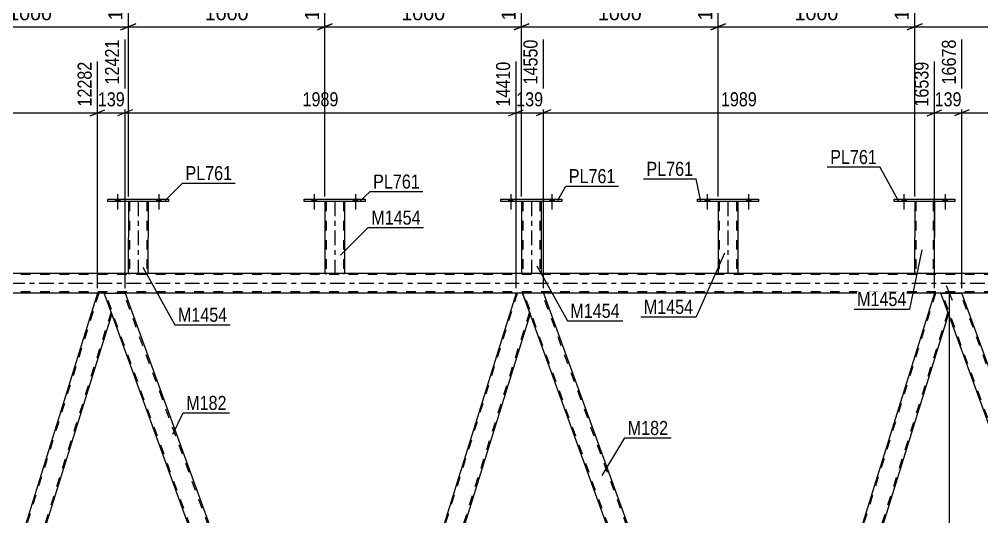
# Model space of a CAD drawing. Header units: millimetres. Extents: x 0 to 3371, y 0 to 1899.
# Drawn here: x 515.7 to 711.5, y 364.6 to 465.8 of the extents above; entities that cross this region are included whole.
import ezdxf

# ---------------------------------------------------------------- set-up
doc = ezdxf.new("R2010")
doc.units = ezdxf.units.MM
doc.linetypes.add('DXK_LINE_DOT2', pattern=[3.9198, 1.9599, -1.9599])
doc.linetypes.add('DXK_LINE_DOT3', pattern=[5.9187, 2.979, -0.9799, 0.9799, -0.9799])
doc.styles.add('Arial', font='ARIAL.TTF', dxfattribs={"height": 0.2})
doc.styles.add('Arial Narrow', font='ARIALN.TTF', dxfattribs={"height": 0.2})

# ---------------------------------------------------------------- blocks, each defined once
blk = doc.blocks.new('Part-203723786-2914 - 2801')
at = {"color": 2, "linetype": 'Continuous'}
for p, q in [((573.7, 428.72), (573.7, 429.2)), ((573.7, 429.2), (586.1, 429.19)), ((586.1, 429.19), (586.1, 428.71)), ((586.1, 428.71), (573.7, 428.72))]:
    blk.add_line(p, q, dxfattribs=at)
blk = doc.blocks.new('Part-203723786-3220 - 2801')
at = {"color": 2, "linetype": 'Continuous'}
for p, q in [((537.9, 428.72), (537.89, 414.08)), ((541.9, 428.72), (541.89, 414.08)), ((537.93, 414.08), (537.89, 414.08)), ((538.03, 414.08), (537.93, 414.08)), ((538.19, 414.08), (538.03, 414.08)), ((541.6, 414.08), (538.19, 414.08)), ((541.75, 414.08), (541.6, 414.08)), ((541.86, 414.08), (541.75, 414.08)), ((541.89, 414.08), (541.86, 414.08))]:
    blk.add_line(p, q, dxfattribs=at)
at = {"color": 7, "linetype": 'DXK_LINE_DOT2'}
for p, q in [((537.9, 428.72), (537.9, 428.72)), ((537.9, 428.72), (537.9, 428.72)), ((537.9, 428.72), (537.9, 428.72)), ((537.94, 428.72), (537.9, 428.72)), ((537.9, 428.72), (537.94, 428.72)), ((538.04, 428.72), (537.94, 428.72)), ((537.94, 428.72), (538.04, 428.72)), ((538.2, 428.72), (538.04, 428.72)), ((538.04, 428.72), (538.2, 428.72)), ((538.14, 428.72), (538.13, 414.08)), ((538.14, 428.72), (538.14, 428.72)), ((538.16, 428.72), (538.14, 428.72)), ((538.14, 428.72), (538.16, 428.72)), ((538.21, 428.72), (538.16, 428.72)), ((538.16, 428.72), (538.21, 428.72)), ((541.6, 428.72), (538.2, 428.72)), ((541.6, 428.72), (538.2, 428.72)), ((541.51, 428.72), (538.21, 428.72)), ((538.21, 428.72), (538.29, 428.72)), ((541.59, 428.72), (538.29, 428.72)), ((541.59, 428.72), (541.51, 428.72)), ((541.64, 428.72), (541.59, 428.72)), ((541.59, 428.72), (541.64, 428.72)), ((541.6, 428.72), (541.76, 428.72)), ((541.76, 428.72), (541.6, 428.72)), ((541.66, 428.72), (541.64, 428.72)), ((541.64, 428.72), (541.66, 428.72)), ((541.66, 428.72), (541.65, 414.08)), ((541.66, 428.72), (541.66, 428.72)), ((541.76, 428.72), (541.86, 428.72)), ((541.86, 428.72), (541.76, 428.72)), ((541.86, 428.72), (541.9, 428.72)), ((541.9, 428.72), (541.86, 428.72)), ((541.9, 428.72), (541.9, 428.72)), ((541.9, 428.72), (541.9, 428.72)), ((541.9, 428.72), (541.9, 428.72)), ((537.89, 414.08), (537.93, 414.08)), ((537.93, 414.08), (538.03, 414.08)), ((538.03, 414.08), (538.19, 414.08)), ((538.13, 414.08), (538.15, 414.08)), ((538.13, 414.08), (538.15, 414.08)), ((541.51, 414.08), (538.15, 414.08)), ((538.15, 414.08), (538.19, 414.08)), ((541.6, 414.08), (538.19, 414.08)), ((538.19, 414.08), (538.2, 414.08)), ((538.2, 414.08), (538.28, 414.08)), ((541.58, 414.08), (538.28, 414.08)), ((541.58, 414.08), (541.51, 414.08)), ((541.64, 414.08), (541.58, 414.08)), ((541.58, 414.08), (541.64, 414.08)), ((541.6, 414.08), (541.75, 414.08)), ((541.65, 414.08), (541.64, 414.08)), ((541.64, 414.08), (541.65, 414.08)), ((541.75, 414.08), (541.86, 414.08)), ((541.86, 414.08), (541.89, 414.08))]:
    blk.add_line(p, q, dxfattribs=at)
at = {"color": 7, "linetype": 'DXK_LINE_DOT3'}
blk.add_line((539.9, 428.72), (539.89, 414.08), dxfattribs=at)
blk = doc.blocks.new('Part-203723786-2825 - 2801')
at = {"color": 2, "linetype": 'Continuous'}
for p, q in [((703.23, 410.08), (707.49, 410.08)), ((751.61, 288.86), (707.49, 410.08)), ((747.35, 288.86), (704.78, 405.83))]:
    blk.add_line(p, q, dxfattribs=at)
at = {"color": 7, "linetype": 'DXK_LINE_DOT2'}
for p, q in [((704.78, 405.83), (703.23, 410.08)), ((747.61, 288.86), (703.49, 410.08)), ((751.35, 288.86), (707.23, 410.08)), ((751.61, 288.86), (747.35, 288.86))]:
    blk.add_line(p, q, dxfattribs=at)
blk = doc.blocks.new('Bolt-203723786-3300 - 2801')
at = {"linetype": 'Continuous'}
for points in [[(655.26, 428.72), (656.14, 428.72), (656.14, 429.2), (655.26, 429.2)], [(663.66, 428.71), (664.54, 428.71), (664.54, 429.19), (663.66, 429.19)]]:
    blk.add_hatch(color=1, dxfattribs=at).paths.add_polyline_path(points)
at = {"color": 1, "linetype": 'Continuous'}
for p, q in [((655.26, 429.2), (655.26, 428.72)), ((655.7, 430.2), (655.7, 427.08)), ((656.14, 429.2), (656.14, 428.72)), ((663.66, 429.19), (663.66, 428.71)), ((664.1, 430.19), (664.1, 427.07)), ((664.54, 429.19), (664.54, 428.71))]:
    blk.add_line(p, q, dxfattribs=at)
blk = doc.blocks.new('Part-203723786-2909 - 2801')
at = {"color": 2, "linetype": 'Continuous'}
for p, q in [((577.9, 428.72), (577.89, 414.08)), ((581.9, 428.72), (581.89, 414.08)), ((577.93, 414.08), (577.89, 414.08)), ((578.03, 414.08), (577.93, 414.08)), ((578.19, 414.08), (578.03, 414.08)), ((581.6, 414.08), (578.19, 414.08)), ((581.75, 414.08), (581.6, 414.08)), ((581.86, 414.08), (581.75, 414.08)), ((581.89, 414.08), (581.86, 414.08))]:
    blk.add_line(p, q, dxfattribs=at)
at = {"color": 7, "linetype": 'DXK_LINE_DOT2'}
for p, q in [((577.9, 428.72), (577.9, 428.72)), ((577.9, 428.72), (577.9, 428.72)), ((577.9, 428.72), (577.9, 428.72)), ((577.94, 428.72), (577.9, 428.72)), ((577.9, 428.72), (577.94, 428.72)), ((578.04, 428.72), (577.94, 428.72)), ((577.94, 428.72), (578.04, 428.72)), ((578.2, 428.72), (578.04, 428.72)), ((578.04, 428.72), (578.2, 428.72)), ((578.14, 428.72), (578.13, 414.08)), ((578.14, 428.72), (578.14, 428.72)), ((578.16, 428.72), (578.14, 428.72)), ((578.14, 428.72), (578.16, 428.72)), ((578.21, 428.72), (578.16, 428.72)), ((578.16, 428.72), (578.21, 428.72)), ((581.6, 428.72), (578.2, 428.72)), ((581.6, 428.72), (578.2, 428.72)), ((581.51, 428.72), (578.21, 428.72)), ((578.21, 428.72), (578.29, 428.72)), ((581.59, 428.72), (578.29, 428.72)), ((581.59, 428.72), (581.51, 428.72)), ((581.64, 428.72), (581.59, 428.72)), ((581.59, 428.72), (581.64, 428.72)), ((581.6, 428.72), (581.76, 428.72)), ((581.76, 428.72), (581.6, 428.72)), ((581.66, 428.72), (581.64, 428.72)), ((581.64, 428.72), (581.66, 428.72)), ((581.66, 428.72), (581.65, 414.08)), ((581.66, 428.72), (581.66, 428.72)), ((581.76, 428.72), (581.86, 428.72)), ((581.86, 428.72), (581.76, 428.72)), ((581.86, 428.72), (581.9, 428.72)), ((581.9, 428.72), (581.86, 428.72)), ((581.9, 428.72), (581.9, 428.72)), ((581.9, 428.72), (581.9, 428.72)), ((581.9, 428.72), (581.9, 428.72)), ((577.89, 414.08), (577.93, 414.08)), ((577.93, 414.08), (578.03, 414.08)), ((578.03, 414.08), (578.19, 414.08)), ((578.13, 414.08), (578.15, 414.08)), ((578.13, 414.08), (578.15, 414.08)), ((581.51, 414.08), (578.15, 414.08)), ((578.15, 414.08), (578.19, 414.08)), ((581.6, 414.08), (578.19, 414.08)), ((578.19, 414.08), (578.2, 414.08)), ((578.2, 414.08), (578.28, 414.08)), ((581.58, 414.08), (578.28, 414.08)), ((581.58, 414.08), (581.51, 414.08)), ((581.64, 414.08), (581.58, 414.08)), ((581.58, 414.08), (581.64, 414.08)), ((581.6, 414.08), (581.75, 414.08)), ((581.65, 414.08), (581.64, 414.08)), ((581.64, 414.08), (581.65, 414.08)), ((581.75, 414.08), (581.86, 414.08)), ((581.86, 414.08), (581.89, 414.08))]:
    blk.add_line(p, q, dxfattribs=at)
at = {"color": 7, "linetype": 'DXK_LINE_DOT3'}
blk.add_line((579.9, 428.72), (579.89, 414.08), dxfattribs=at)
blk = doc.blocks.new('Part-203723786-2845 - 2801')
at = {"color": 7, "linetype": 'DXK_LINE_DOT2'}
for p, q in [((531.89, 410.08), (495.08, 291.96)), ((534.37, 406.2), (497.8, 288.86)), ((495.36, 293.68), (494.94, 292.33)), ((496.2, 288.86), (494.94, 292.33)), ((499.55, 293.68), (498.05, 288.86)), ((498.05, 288.86), (496.2, 288.86))]:
    blk.add_line(p, q, dxfattribs=at)
at = {"color": 2, "linetype": 'Continuous'}
for p, q in [((531.64, 410.08), (495.36, 293.68)), ((532.96, 410.08), (531.64, 410.08)), ((534.51, 405.83), (532.96, 410.08)), ((534.51, 405.83), (499.55, 293.68))]:
    blk.add_line(p, q, dxfattribs=at)
blk = doc.blocks.new('Bolt-203723786-2915 - 2801')
at = {"linetype": 'Continuous'}
for points in [[(575.26, 428.72), (576.14, 428.72), (576.14, 429.2), (575.26, 429.2)], [(583.66, 428.71), (584.54, 428.71), (584.54, 429.19), (583.66, 429.19)]]:
    blk.add_hatch(color=1, dxfattribs=at).paths.add_polyline_path(points)
at = {"color": 1, "linetype": 'Continuous'}
for p, q in [((575.26, 429.2), (575.26, 428.72)), ((575.7, 430.2), (575.7, 427.08)), ((576.14, 429.2), (576.14, 428.72)), ((583.66, 429.19), (583.66, 428.71)), ((584.1, 430.19), (584.1, 427.07)), ((584.54, 429.19), (584.54, 428.71))]:
    blk.add_line(p, q, dxfattribs=at)
blk = doc.blocks.new('Bolt-203723786-2916 - 2801')
at = {"linetype": 'Continuous'}
for points in [[(575.26, 428.72), (576.14, 428.72), (576.14, 429.2), (575.26, 429.2)], [(583.66, 428.71), (584.54, 428.71), (584.54, 429.19), (583.66, 429.19)]]:
    blk.add_hatch(color=1, dxfattribs=at).paths.add_polyline_path(points)
at = {"color": 1, "linetype": 'Continuous'}
for p, q in [((575.26, 429.2), (575.26, 428.72)), ((575.7, 430.2), (575.7, 427.08)), ((576.14, 429.2), (576.14, 428.72)), ((583.66, 429.19), (583.66, 428.71)), ((584.1, 430.19), (584.1, 427.07)), ((584.54, 429.19), (584.54, 428.71))]:
    blk.add_line(p, q, dxfattribs=at)
blk = doc.blocks.new('Part-203723786-2887 - 2801')
at = {"color": 2, "linetype": 'Continuous'}
for p, q in [((616.78, 410.08), (580.08, 292.33)), ((618.1, 410.08), (616.78, 410.08)), ((619.64, 405.83), (618.1, 410.08)), ((619.64, 405.83), (583.18, 288.86)), ((581.34, 288.86), (580.08, 292.33))]:
    blk.add_line(p, q, dxfattribs=at)
at = {"color": 7, "linetype": 'DXK_LINE_DOT2'}
for p, q in [((617.03, 410.08), (580.21, 291.96)), ((619.51, 406.2), (582.93, 288.86)), ((583.18, 288.86), (581.34, 288.86))]:
    blk.add_line(p, q, dxfattribs=at)
blk = doc.blocks.new('Part-203723786-2902 - 2801')
at = {"color": 2, "linetype": 'Continuous'}
for p, q in [((617.9, 428.72), (617.9, 414.08)), ((621.9, 428.72), (621.9, 414.08)), ((617.93, 414.08), (617.9, 414.08)), ((618.04, 414.08), (617.93, 414.08)), ((618.19, 414.08), (618.04, 414.08)), ((621.6, 414.08), (618.19, 414.08)), ((621.75, 414.08), (621.6, 414.08)), ((621.86, 414.08), (621.75, 414.08)), ((621.9, 414.08), (621.86, 414.08))]:
    blk.add_line(p, q, dxfattribs=at)
at = {"color": 7, "linetype": 'DXK_LINE_DOT2'}
for p, q in [((617.9, 428.72), (617.9, 428.72)), ((617.9, 428.72), (617.9, 428.72)), ((617.9, 428.72), (617.9, 428.72)), ((617.94, 428.72), (617.9, 428.72)), ((617.9, 428.72), (617.94, 428.72)), ((618.04, 428.72), (617.94, 428.72)), ((617.94, 428.72), (618.04, 428.72)), ((618.2, 428.72), (618.04, 428.72)), ((618.04, 428.72), (618.2, 428.72)), ((618.14, 428.72), (618.14, 428.72)), ((618.14, 428.72), (618.14, 414.08)), ((618.16, 428.72), (618.14, 428.72)), ((618.14, 428.72), (618.16, 428.72)), ((618.21, 428.72), (618.16, 428.72)), ((618.16, 428.72), (618.21, 428.72)), ((621.6, 428.72), (618.2, 428.72)), ((621.6, 428.72), (618.2, 428.72)), ((621.51, 428.72), (618.21, 428.72)), ((618.21, 428.72), (618.29, 428.72)), ((621.59, 428.72), (618.29, 428.72)), ((621.59, 428.72), (621.51, 428.72)), ((621.64, 428.72), (621.59, 428.72)), ((621.59, 428.72), (621.64, 428.72)), ((621.6, 428.72), (621.76, 428.72)), ((621.76, 428.72), (621.6, 428.72)), ((621.66, 428.72), (621.64, 428.72)), ((621.64, 428.72), (621.66, 428.72)), ((621.66, 428.72), (621.66, 428.72)), ((621.66, 428.72), (621.66, 414.08)), ((621.76, 428.72), (621.86, 428.72)), ((621.86, 428.72), (621.76, 428.72)), ((621.86, 428.72), (621.9, 428.72)), ((621.9, 428.72), (621.86, 428.72)), ((621.9, 428.72), (621.9, 428.72)), ((621.9, 428.72), (621.9, 428.72)), ((621.9, 428.72), (621.9, 428.72)), ((617.9, 414.08), (617.93, 414.08)), ((617.93, 414.08), (618.04, 414.08)), ((618.04, 414.08), (618.19, 414.08)), ((618.14, 414.08), (618.15, 414.08)), ((618.14, 414.08), (618.15, 414.08)), ((621.51, 414.08), (618.15, 414.08)), ((618.15, 414.08), (618.19, 414.08)), ((621.6, 414.08), (618.19, 414.08)), ((618.19, 414.08), (618.21, 414.08)), ((618.21, 414.08), (618.28, 414.08)), ((621.58, 414.08), (618.28, 414.08)), ((621.58, 414.08), (621.51, 414.08)), ((621.64, 414.08), (621.58, 414.08)), ((621.58, 414.08), (621.64, 414.08)), ((621.6, 414.08), (621.75, 414.08)), ((621.66, 414.08), (621.64, 414.08)), ((621.64, 414.08), (621.66, 414.08)), ((621.75, 414.08), (621.86, 414.08)), ((621.86, 414.08), (621.9, 414.08))]:
    blk.add_line(p, q, dxfattribs=at)
at = {"color": 7, "linetype": 'DXK_LINE_DOT3'}
blk.add_line((619.9, 428.72), (619.9, 414.08), dxfattribs=at)
blk = doc.blocks.new('Part-203723786-2927 - 2801')
at = {"color": 2, "linetype": 'Continuous'}
for p, q in [((532.96, 410.08), (537.22, 410.08)), ((537.22, 410.08), (580.08, 292.33)), ((577.08, 288.86), (534.51, 405.83))]:
    blk.add_line(p, q, dxfattribs=at)
at = {"color": 7, "linetype": 'DXK_LINE_DOT2'}
for p, q in [((534.51, 405.83), (532.96, 410.08)), ((577.34, 288.86), (533.22, 410.08)), ((581.08, 288.86), (536.96, 410.08)), ((581.34, 288.86), (580.08, 292.33)), ((581.34, 288.86), (577.08, 288.86))]:
    blk.add_line(p, q, dxfattribs=at)
blk = doc.blocks.new('Part-203723786-3306 - 2801')
at = {"color": 2, "linetype": 'Continuous'}
for p, q in [((657.9, 428.72), (657.9, 414.08)), ((661.9, 428.72), (661.9, 414.08)), ((657.93, 414.08), (657.9, 414.08)), ((658.04, 414.08), (657.93, 414.08)), ((658.19, 414.08), (658.04, 414.08)), ((661.6, 414.08), (658.19, 414.08)), ((661.75, 414.08), (661.6, 414.08)), ((661.86, 414.08), (661.75, 414.08)), ((661.9, 414.08), (661.86, 414.08))]:
    blk.add_line(p, q, dxfattribs=at)
at = {"color": 7, "linetype": 'DXK_LINE_DOT2'}
for p, q in [((657.9, 428.72), (657.9, 428.72)), ((657.9, 428.72), (657.9, 428.72)), ((657.9, 428.72), (657.9, 428.72)), ((657.94, 428.72), (657.9, 428.72)), ((657.9, 428.72), (657.94, 428.72)), ((658.04, 428.72), (657.94, 428.72)), ((657.94, 428.72), (658.04, 428.72)), ((658.2, 428.72), (658.04, 428.72)), ((658.04, 428.72), (658.2, 428.72)), ((658.14, 428.72), (658.14, 428.72)), ((658.14, 428.72), (658.14, 414.08)), ((658.16, 428.72), (658.14, 428.72)), ((658.14, 428.72), (658.16, 428.72)), ((658.21, 428.72), (658.16, 428.72)), ((658.16, 428.72), (658.21, 428.72)), ((661.6, 428.72), (658.2, 428.72)), ((661.6, 428.72), (658.2, 428.72)), ((661.51, 428.72), (658.21, 428.72)), ((658.21, 428.72), (658.29, 428.72)), ((661.59, 428.72), (658.29, 428.72)), ((661.59, 428.72), (661.51, 428.72)), ((661.64, 428.72), (661.59, 428.72)), ((661.59, 428.72), (661.64, 428.72)), ((661.6, 428.72), (661.76, 428.72)), ((661.76, 428.72), (661.6, 428.72)), ((661.66, 428.72), (661.64, 428.72)), ((661.64, 428.72), (661.66, 428.72)), ((661.66, 428.72), (661.66, 428.72)), ((661.66, 428.72), (661.66, 414.08)), ((661.76, 428.72), (661.86, 428.72)), ((661.86, 428.72), (661.76, 428.72)), ((661.86, 428.72), (661.9, 428.72)), ((661.9, 428.72), (661.86, 428.72)), ((661.9, 428.72), (661.9, 428.72)), ((661.9, 428.72), (661.9, 428.72)), ((661.9, 428.72), (661.9, 428.72)), ((657.9, 414.08), (657.93, 414.08)), ((657.93, 414.08), (658.04, 414.08)), ((658.04, 414.08), (658.19, 414.08)), ((658.14, 414.08), (658.15, 414.08)), ((658.14, 414.08), (658.15, 414.08)), ((661.51, 414.08), (658.15, 414.08)), ((658.15, 414.08), (658.19, 414.08)), ((661.6, 414.08), (658.19, 414.08)), ((658.19, 414.08), (658.21, 414.08)), ((658.21, 414.08), (658.28, 414.08)), ((661.58, 414.08), (658.28, 414.08)), ((661.58, 414.08), (661.51, 414.08)), ((661.64, 414.08), (661.58, 414.08)), ((661.58, 414.08), (661.64, 414.08)), ((661.6, 414.08), (661.75, 414.08)), ((661.66, 414.08), (661.64, 414.08)), ((661.64, 414.08), (661.66, 414.08)), ((661.75, 414.08), (661.86, 414.08)), ((661.86, 414.08), (661.9, 414.08))]:
    blk.add_line(p, q, dxfattribs=at)
at = {"color": 7, "linetype": 'DXK_LINE_DOT3'}
blk.add_line((659.9, 428.72), (659.9, 414.08), dxfattribs=at)
blk = doc.blocks.new('Part-203723786-3079 - 2801')
at = {"color": 7, "linetype": 'DXK_LINE_DOT2'}
for p, q in [((702.16, 410.08), (665.34, 291.96)), ((704.64, 406.2), (668.07, 288.86)), ((665.63, 293.68), (665.21, 292.33)), ((666.47, 288.86), (665.21, 292.33)), ((669.82, 293.68), (668.32, 288.86)), ((668.32, 288.86), (666.47, 288.86))]:
    blk.add_line(p, q, dxfattribs=at)
at = {"color": 2, "linetype": 'Continuous'}
for p, q in [((701.91, 410.08), (665.63, 293.68)), ((703.23, 410.08), (701.91, 410.08)), ((704.78, 405.83), (703.23, 410.08)), ((704.78, 405.83), (669.82, 293.68))]:
    blk.add_line(p, q, dxfattribs=at)
blk = doc.blocks.new('Bolt-203723786-3191 - 2801')
at = {"linetype": 'Continuous'}
for points in [[(535.26, 428.72), (536.14, 428.72), (536.14, 429.2), (535.26, 429.2)], [(543.66, 428.71), (544.54, 428.71), (544.54, 429.19), (543.66, 429.19)]]:
    blk.add_hatch(color=1, dxfattribs=at).paths.add_polyline_path(points)
at = {"color": 1, "linetype": 'Continuous'}
for p, q in [((535.26, 429.2), (535.26, 428.72)), ((535.7, 430.2), (535.7, 427.08)), ((536.14, 429.2), (536.14, 428.72)), ((543.66, 429.19), (543.66, 428.71)), ((544.1, 430.19), (544.1, 427.07)), ((544.54, 429.19), (544.54, 428.71))]:
    blk.add_line(p, q, dxfattribs=at)
blk = doc.blocks.new('Bolt-203723786-3235 - 2801')
at = {"linetype": 'Continuous'}
for points in [[(655.26, 428.72), (656.14, 428.72), (656.14, 429.2), (655.26, 429.2)], [(663.66, 428.71), (664.54, 428.71), (664.54, 429.19), (663.66, 429.19)]]:
    blk.add_hatch(color=1, dxfattribs=at).paths.add_polyline_path(points)
at = {"color": 1, "linetype": 'Continuous'}
for p, q in [((655.26, 429.2), (655.26, 428.72)), ((655.7, 430.2), (655.7, 427.08)), ((656.14, 429.2), (656.14, 428.72)), ((663.66, 429.19), (663.66, 428.71)), ((664.1, 430.19), (664.1, 427.07)), ((664.54, 429.19), (664.54, 428.71))]:
    blk.add_line(p, q, dxfattribs=at)
blk = doc.blocks.new('Bolt-203723786-3043 - 2801')
at = {"linetype": 'Continuous'}
for points in [[(615.26, 428.72), (616.14, 428.72), (616.14, 429.2), (615.26, 429.2)], [(623.66, 428.71), (624.54, 428.71), (624.54, 429.19), (623.66, 429.19)]]:
    blk.add_hatch(color=1, dxfattribs=at).paths.add_polyline_path(points)
at = {"color": 1, "linetype": 'Continuous'}
for p, q in [((615.26, 429.2), (615.26, 428.72)), ((615.7, 430.2), (615.7, 427.08)), ((616.14, 429.2), (616.14, 428.72)), ((623.66, 429.19), (623.66, 428.71)), ((624.1, 430.19), (624.1, 427.07)), ((624.54, 429.19), (624.54, 428.71))]:
    blk.add_line(p, q, dxfattribs=at)
blk = doc.blocks.new('Part-203723786-3074 - 2801')
at = {"color": 2, "linetype": 'Continuous'}
for p, q in [((622.35, 410.08), (618.1, 410.08)), ((622.35, 410.08), (664.72, 293.68)), ((660.46, 293.68), (619.64, 405.83))]:
    blk.add_line(p, q, dxfattribs=at)
at = {"color": 7, "linetype": 'DXK_LINE_DOT2'}
for p, q in [((618.1, 410.08), (619.64, 405.83)), ((662.47, 288.86), (618.35, 410.08)), ((666.22, 288.86), (622.1, 410.08)), ((662.22, 288.86), (660.46, 293.68)), ((666.47, 288.86), (664.72, 293.68)), ((666.47, 288.86), (662.22, 288.86))]:
    blk.add_line(p, q, dxfattribs=at)
blk = doc.blocks.new('Bolt-203723786-3128 - 2801')
at = {"linetype": 'Continuous'}
for points in [[(615.26, 428.72), (616.14, 428.72), (616.14, 429.2), (615.26, 429.2)], [(623.66, 428.71), (624.54, 428.71), (624.54, 429.19), (623.66, 429.19)]]:
    blk.add_hatch(color=1, dxfattribs=at).paths.add_polyline_path(points)
at = {"color": 1, "linetype": 'Continuous'}
for p, q in [((615.26, 429.2), (615.26, 428.72)), ((615.7, 430.2), (615.7, 427.08)), ((616.14, 429.2), (616.14, 428.72)), ((623.66, 429.19), (623.66, 428.71)), ((624.1, 430.19), (624.1, 427.07)), ((624.54, 429.19), (624.54, 428.71))]:
    blk.add_line(p, q, dxfattribs=at)
blk = doc.blocks.new('Part-203723786-3174 - 2801')
at = {"color": 2, "linetype": 'Continuous'}
for p, q in [((533.7, 428.72), (533.7, 429.2)), ((533.7, 429.2), (546.1, 429.19)), ((546.1, 429.19), (546.1, 428.71)), ((546.1, 428.71), (533.7, 428.72))]:
    blk.add_line(p, q, dxfattribs=at)
blk = doc.blocks.new('Bolt-203723786-3185 - 2801')
at = {"linetype": 'Continuous'}
for points in [[(695.26, 428.72), (696.14, 428.72), (696.14, 429.2), (695.26, 429.2)], [(703.66, 428.71), (704.54, 428.71), (704.54, 429.19), (703.66, 429.19)]]:
    blk.add_hatch(color=1, dxfattribs=at).paths.add_polyline_path(points)
at = {"color": 1, "linetype": 'Continuous'}
for p, q in [((695.26, 429.2), (695.26, 428.72)), ((695.7, 430.2), (695.7, 427.08)), ((696.14, 429.2), (696.14, 428.72)), ((703.66, 429.19), (703.66, 428.71)), ((704.1, 430.19), (704.1, 427.07)), ((704.54, 429.19), (704.54, 428.71))]:
    blk.add_line(p, q, dxfattribs=at)
blk = doc.blocks.new('Bolt-203723786-3186 - 2801')
at = {"linetype": 'Continuous'}
for points in [[(695.26, 428.72), (696.14, 428.72), (696.14, 429.2), (695.26, 429.2)], [(703.66, 428.71), (704.54, 428.71), (704.54, 429.19), (703.66, 429.19)]]:
    blk.add_hatch(color=1, dxfattribs=at).paths.add_polyline_path(points)
at = {"color": 1, "linetype": 'Continuous'}
for p, q in [((695.26, 429.2), (695.26, 428.72)), ((695.7, 430.2), (695.7, 427.08)), ((696.14, 429.2), (696.14, 428.72)), ((703.66, 429.19), (703.66, 428.71)), ((704.1, 430.19), (704.1, 427.07)), ((704.54, 429.19), (704.54, 428.71))]:
    blk.add_line(p, q, dxfattribs=at)
blk = doc.blocks.new('Part-203723786-3204 - 2801')
at = {"color": 2, "linetype": 'Continuous'}
for p, q in [((693.7, 428.72), (693.7, 429.2)), ((693.7, 429.2), (706.1, 429.19)), ((706.1, 429.19), (706.1, 428.71)), ((706.1, 428.71), (693.7, 428.72))]:
    blk.add_line(p, q, dxfattribs=at)
blk = doc.blocks.new('Bolt-203723786-3210 - 2801')
at = {"linetype": 'Continuous'}
for points in [[(535.26, 428.72), (536.14, 428.72), (536.14, 429.2), (535.26, 429.2)], [(543.66, 428.71), (544.54, 428.71), (544.54, 429.19), (543.66, 429.19)]]:
    blk.add_hatch(color=1, dxfattribs=at).paths.add_polyline_path(points)
at = {"color": 1, "linetype": 'Continuous'}
for p, q in [((535.26, 429.2), (535.26, 428.72)), ((535.7, 430.2), (535.7, 427.08)), ((536.14, 429.2), (536.14, 428.72)), ((543.66, 429.19), (543.66, 428.71)), ((544.1, 430.19), (544.1, 427.07)), ((544.54, 429.19), (544.54, 428.71))]:
    blk.add_line(p, q, dxfattribs=at)
blk = doc.blocks.new('Part-203723786-3215 - 2801')
at = {"color": 2, "linetype": 'Continuous'}
for p, q in [((697.9, 428.72), (697.89, 414.08)), ((701.9, 428.72), (701.89, 414.08)), ((697.93, 414.08), (697.89, 414.08)), ((698.03, 414.08), (697.93, 414.08)), ((698.19, 414.08), (698.03, 414.08)), ((701.6, 414.08), (698.19, 414.08)), ((701.75, 414.08), (701.6, 414.08)), ((701.86, 414.08), (701.75, 414.08)), ((701.89, 414.08), (701.86, 414.08))]:
    blk.add_line(p, q, dxfattribs=at)
at = {"color": 7, "linetype": 'DXK_LINE_DOT2'}
for p, q in [((697.9, 428.72), (697.9, 428.72)), ((697.9, 428.72), (697.9, 428.72)), ((697.9, 428.72), (697.9, 428.72)), ((697.94, 428.72), (697.9, 428.72)), ((697.9, 428.72), (697.94, 428.72)), ((698.04, 428.72), (697.94, 428.72)), ((697.94, 428.72), (698.04, 428.72)), ((698.19, 428.72), (698.04, 428.72)), ((698.04, 428.72), (698.19, 428.72)), ((698.14, 428.72), (698.13, 414.08)), ((698.14, 428.72), (698.14, 428.72)), ((698.16, 428.72), (698.14, 428.72)), ((698.14, 428.72), (698.16, 428.72)), ((698.21, 428.72), (698.16, 428.72)), ((698.16, 428.72), (698.21, 428.72)), ((701.6, 428.72), (698.19, 428.72)), ((701.6, 428.72), (698.19, 428.72)), ((701.51, 428.72), (698.21, 428.72)), ((698.21, 428.72), (698.29, 428.72)), ((701.59, 428.72), (698.29, 428.72)), ((701.59, 428.72), (701.51, 428.72)), ((701.64, 428.72), (701.59, 428.72)), ((701.59, 428.72), (701.64, 428.72)), ((701.6, 428.72), (701.76, 428.72)), ((701.76, 428.72), (701.6, 428.72)), ((701.66, 428.72), (701.64, 428.72)), ((701.64, 428.72), (701.66, 428.72)), ((701.66, 428.72), (701.65, 414.08)), ((701.66, 428.72), (701.66, 428.72)), ((701.76, 428.72), (701.86, 428.72)), ((701.86, 428.72), (701.76, 428.72)), ((701.86, 428.72), (701.9, 428.72)), ((701.9, 428.72), (701.86, 428.72)), ((701.9, 428.72), (701.9, 428.72)), ((701.9, 428.72), (701.9, 428.72)), ((701.9, 428.72), (701.9, 428.72)), ((697.89, 414.08), (697.93, 414.08)), ((697.93, 414.08), (698.03, 414.08)), ((698.03, 414.08), (698.19, 414.08)), ((698.13, 414.08), (698.15, 414.08)), ((698.13, 414.08), (698.15, 414.08)), ((701.51, 414.08), (698.15, 414.08)), ((698.15, 414.08), (698.19, 414.08)), ((701.6, 414.08), (698.19, 414.08)), ((698.19, 414.08), (698.2, 414.08)), ((698.2, 414.08), (698.28, 414.08)), ((701.58, 414.08), (698.28, 414.08)), ((701.58, 414.08), (701.51, 414.08)), ((701.64, 414.08), (701.58, 414.08)), ((701.58, 414.08), (701.64, 414.08)), ((701.6, 414.08), (701.75, 414.08)), ((701.65, 414.08), (701.64, 414.08)), ((701.64, 414.08), (701.65, 414.08)), ((701.75, 414.08), (701.86, 414.08)), ((701.86, 414.08), (701.89, 414.08))]:
    blk.add_line(p, q, dxfattribs=at)
blk = doc.blocks.new('Part-203723786-3246 - 2801')
at = {"color": 7, "linetype": 'DXK_LINE_DOT2'}
for p, q in [((761.03, 413.84), (40.36, 413.84)), ((541.89, 414.08), (541.41, 414.08)), ((581.89, 414.08), (581.41, 414.08)), ((621.9, 414.08), (621.42, 414.08)), ((661.9, 414.08), (661.42, 414.08)), ((701.89, 414.08), (701.41, 414.08)), ((761.03, 410.32), (40.36, 410.32)), ((537.22, 410.08), (531.64, 410.08)), ((622.35, 410.08), (616.78, 410.08)), ((707.49, 410.08), (701.91, 410.08))]:
    blk.add_line(p, q, dxfattribs=at)
at = {"color": 2, "linetype": 'Continuous'}
for p, q in [((541.41, 414.08), (501.89, 414.08)), ((581.41, 414.08), (541.89, 414.08)), ((621.42, 414.08), (581.89, 414.08)), ((661.42, 414.08), (621.9, 414.08)), ((701.41, 414.08), (661.9, 414.08)), ((741.41, 414.08), (701.89, 414.08)), ((531.64, 410.08), (452.08, 410.08)), ((616.78, 410.08), (537.22, 410.08)), ((701.91, 410.08), (622.35, 410.08)), ((761.03, 410.08), (707.49, 410.08))]:
    blk.add_line(p, q, dxfattribs=at)
at = {"color": 7, "linetype": 'DXK_LINE_DOT3'}
blk.add_line((40.36, 412.08), (761.03, 412.08), dxfattribs=at)
blk = doc.blocks.new('Part-203723786-3295 - 2801')
at = {"color": 2, "linetype": 'Continuous'}
for p, q in [((613.7, 428.72), (613.7, 429.2)), ((613.7, 429.2), (626.1, 429.19)), ((626.1, 429.19), (626.1, 428.71)), ((626.1, 428.71), (613.7, 428.72))]:
    blk.add_line(p, q, dxfattribs=at)
blk = doc.blocks.new('Part-203723786-3311 - 2801')
at = {"color": 2, "linetype": 'Continuous'}
for p, q in [((653.7, 428.72), (653.7, 429.2)), ((653.7, 429.2), (666.1, 429.19)), ((666.1, 429.19), (666.1, 428.71)), ((666.1, 428.71), (653.7, 428.72))]:
    blk.add_line(p, q, dxfattribs=at)
blk = doc.blocks.new('StraightDimension-203723786-4413 - 2801')
at = {"color": 7, "linetype": 'Continuous'}
for p, q in [((657.9, 429.72), (657.9, 476.69)), ((697.9, 429.72), (697.9, 476.69)), ((659.4, 464.87), (656.4, 463.67)), ((657.9, 464.27), (697.9, 464.27)), ((696.4, 463.67), (699.4, 464.87))]:
    blk.add_line(p, q, dxfattribs=at)
at = {"color": 0, "linetype": 'Continuous'}
blk.add_wipeout([(697.3, 477.29), (693.1, 477.29), (693.1, 464.97), (697.3, 464.97)], dxfattribs=at)
at = {"color": 0}
blk.add_wipeout([(682.95, 465.02), (682.95, 469.22), (672.85, 469.22), (672.85, 465.02)], dxfattribs=at)
at = {"color": 3, "linetype": 'Continuous', "style": 'Arial'}
blk.add_text('16438', height=2.865, rotation=90.0002, dxfattribs=at).set_placement((696.7, 465.57))
at = {"color": 3, "style": 'Arial'}
blk.add_text('1000', height=2.865, dxfattribs=at).set_placement((673.45, 465.62))
blk = doc.blocks.new('StraightDimension-203723786-4443 - 2801')
at = {"color": 7, "linetype": 'Continuous'}
for p, q in [((537.9, 429.72), (537.9, 476.69)), ((577.9, 429.72), (577.9, 476.69)), ((539.4, 464.87), (536.4, 463.67)), ((537.9, 464.27), (577.9, 464.27)), ((576.4, 463.67), (579.4, 464.87))]:
    blk.add_line(p, q, dxfattribs=at)
at = {"color": 0, "linetype": 'Continuous'}
blk.add_wipeout([(577.3, 477.29), (573.1, 477.29), (573.1, 464.97), (577.3, 464.97)], dxfattribs=at)
at = {"color": 0}
blk.add_wipeout([(562.95, 465.02), (562.95, 469.22), (552.85, 469.22), (552.85, 465.02)], dxfattribs=at)
at = {"color": 3, "linetype": 'Continuous', "style": 'Arial'}
blk.add_text('13438', height=2.865, rotation=90.0002, dxfattribs=at).set_placement((576.7, 465.57))
at = {"color": 3, "style": 'Arial'}
blk.add_text('1000', height=2.865, dxfattribs=at).set_placement((553.45, 465.62))
blk = doc.blocks.new('StraightDimension-203723786-3550 - 2801')
at = {"color": 7, "linetype": 'Continuous'}
for p, q in [((705.57, 408.58), (704.37, 411.58)), ((710.28, 410.08), (702.12, 410.08)), ((704.97, 288.86), (704.97, 410.08)), ((704.37, 290.36), (705.57, 287.36)), ((704.55, 288.86), (707.37, 288.86))]:
    blk.add_line(p, q, dxfattribs=at)
at = {"color": 0}
blk.add_wipeout([(704.22, 354.51), (700.02, 354.51), (700.02, 344.42), (704.22, 344.42)], dxfattribs=at)
at = {"color": 3, "style": 'Arial'}
blk.add_text('3030', height=2.865, rotation=90.0002, dxfattribs=at).set_placement((703.62, 345.02))
blk = doc.blocks.new('StraightDimension-203723786-3651 - 2801')
at = {"color": 7, "linetype": 'Continuous'}
for p, q in [((707.49, 411.08), (707.49, 461.69)), ((761.03, 415.08), (761.03, 457.19)), ((708.99, 447.35), (705.99, 446.15)), ((707.49, 446.75), (761.03, 446.75)), ((759.53, 446.15), (762.53, 447.35))]:
    blk.add_line(p, q, dxfattribs=at)
at = {"color": 0, "linetype": 'Continuous'}
blk.add_wipeout([(760.43, 457.79), (756.23, 457.79), (756.23, 447.45), (760.43, 447.45)], dxfattribs=at)
at = {"color": 0}
blk.add_wipeout([(738.52, 447.5), (738.52, 451.7), (730, 451.7), (730, 447.5)], dxfattribs=at)
at = {"color": 3, "linetype": 'Continuous', "style": 'Arial Narrow'}
blk.add_text('18017', height=2.863, rotation=90.0002, dxfattribs=at).set_placement((759.83, 448.05))
at = {"color": 3, "style": 'Arial Narrow'}
blk.add_text('1339', height=2.863, dxfattribs=at).set_placement((730.6, 448.1))
blk = doc.blocks.new('StraightDimension-203723786-3670 - 2801')
at = {"color": 7, "linetype": 'Continuous'}
for p, q in [((707.49, 411.08), (707.49, 461.69)), ((701.91, 411.08), (701.91, 457.19)), ((700.41, 446.15), (703.41, 447.35)), ((701.91, 446.75), (707.49, 446.75)), ((708.99, 447.35), (705.99, 446.15))]:
    blk.add_line(p, q, dxfattribs=at)
at = {"color": 0}
blk.add_wipeout([(708.04, 447.5), (708.04, 451.7), (701.36, 451.7), (701.36, 447.5)], dxfattribs=at)
at = {"color": 0, "linetype": 'Continuous'}
blk.add_wipeout([(706.89, 462.29), (702.69, 462.29), (702.69, 451.95), (706.89, 451.95)], dxfattribs=at)
at = {"color": 3, "linetype": 'Continuous', "style": 'Arial Narrow'}
blk.add_text('16678', height=2.863, rotation=90.0002, dxfattribs=at).set_placement((706.29, 452.55))
at = {"color": 3, "style": 'Arial Narrow'}
blk.add_text('139', height=2.863, dxfattribs=at).set_placement((701.96, 448.1))
blk = doc.blocks.new('StraightDimension-203723786-3695 - 2801')
at = {"color": 7, "linetype": 'Continuous'}
for p, q in [((622.35, 411.08), (622.35, 461.69)), ((701.91, 411.08), (701.91, 457.19)), ((623.85, 447.35), (620.85, 446.15)), ((622.35, 446.75), (701.91, 446.75)), ((700.41, 446.15), (703.41, 447.35))]:
    blk.add_line(p, q, dxfattribs=at)
at = {"color": 0, "linetype": 'Continuous'}
blk.add_wipeout([(701.31, 457.79), (697.11, 457.79), (697.11, 447.45), (701.31, 447.45)], dxfattribs=at)
at = {"color": 0}
blk.add_wipeout([(666.39, 447.5), (666.39, 451.7), (657.88, 451.7), (657.88, 447.5)], dxfattribs=at)
at = {"color": 3, "linetype": 'Continuous', "style": 'Arial Narrow'}
blk.add_text('16539', height=2.863, rotation=90.0002, dxfattribs=at).set_placement((700.71, 448.05))
at = {"color": 3, "style": 'Arial Narrow'}
blk.add_text('1989', height=2.863, dxfattribs=at).set_placement((658.48, 448.1))
blk = doc.blocks.new('StraightDimension-203723786-3719 - 2801')
at = {"color": 7, "linetype": 'Continuous'}
for p, q in [((622.35, 411.08), (622.35, 461.69)), ((616.78, 411.08), (616.78, 457.19)), ((615.28, 446.15), (618.28, 447.35)), ((616.78, 446.75), (622.35, 446.75)), ((623.85, 447.35), (620.85, 446.15))]:
    blk.add_line(p, q, dxfattribs=at)
at = {"color": 0}
blk.add_wipeout([(622.91, 447.5), (622.91, 451.7), (616.22, 451.7), (616.22, 447.5)], dxfattribs=at)
at = {"color": 0, "linetype": 'Continuous'}
blk.add_wipeout([(621.75, 462.29), (617.55, 462.29), (617.55, 451.95), (621.75, 451.95)], dxfattribs=at)
at = {"color": 3, "linetype": 'Continuous', "style": 'Arial Narrow'}
blk.add_text('14550', height=2.863, rotation=90.0002, dxfattribs=at).set_placement((621.15, 452.55))
at = {"color": 3, "style": 'Arial Narrow'}
blk.add_text('139', height=2.863, dxfattribs=at).set_placement((616.82, 448.1))
blk = doc.blocks.new('StraightDimension-203723786-3743 - 2801')
at = {"color": 7, "linetype": 'Continuous'}
for p, q in [((537.22, 411.08), (537.22, 461.69)), ((616.78, 411.08), (616.78, 457.19)), ((538.72, 447.35), (535.72, 446.15)), ((537.22, 446.75), (616.78, 446.75)), ((615.28, 446.15), (618.28, 447.35))]:
    blk.add_line(p, q, dxfattribs=at)
at = {"color": 0, "linetype": 'Continuous'}
blk.add_wipeout([(616.18, 457.79), (611.98, 457.79), (611.98, 447.45), (616.18, 447.45)], dxfattribs=at)
at = {"color": 0}
blk.add_wipeout([(581.25, 447.5), (581.25, 451.7), (572.74, 451.7), (572.74, 447.5)], dxfattribs=at)
at = {"color": 3, "linetype": 'Continuous', "style": 'Arial Narrow'}
blk.add_text('14410', height=2.863, rotation=90.0002, dxfattribs=at).set_placement((615.58, 448.05))
at = {"color": 3, "style": 'Arial Narrow'}
blk.add_text('1989', height=2.863, dxfattribs=at).set_placement((573.34, 448.1))
blk = doc.blocks.new('StraightDimension-203723786-3767 - 2801')
at = {"color": 7, "linetype": 'Continuous'}
for p, q in [((537.22, 411.08), (537.22, 461.69)), ((531.64, 411.08), (531.64, 457.19)), ((530.14, 446.15), (533.14, 447.35)), ((531.64, 446.75), (537.22, 446.75)), ((538.72, 447.35), (535.72, 446.15))]:
    blk.add_line(p, q, dxfattribs=at)
at = {"color": 0}
blk.add_wipeout([(537.77, 447.5), (537.77, 451.7), (531.09, 451.7), (531.09, 447.5)], dxfattribs=at)
at = {"color": 0, "linetype": 'Continuous'}
blk.add_wipeout([(536.62, 462.29), (532.42, 462.29), (532.42, 451.95), (536.62, 451.95)], dxfattribs=at)
at = {"color": 3, "linetype": 'Continuous', "style": 'Arial Narrow'}
blk.add_text('12421', height=2.863, rotation=90.0002, dxfattribs=at).set_placement((536.02, 452.55))
at = {"color": 3, "style": 'Arial Narrow'}
blk.add_text('139', height=2.863, dxfattribs=at).set_placement((531.69, 448.1))
blk = doc.blocks.new('StraightDimension-203723786-3791 - 2801')
at = {"color": 7, "linetype": 'Continuous'}
for p, q in [((452.08, 411.08), (452.08, 461.69)), ((531.64, 411.08), (531.64, 457.19)), ((453.58, 447.35), (450.58, 446.15)), ((452.08, 446.75), (531.64, 446.75)), ((530.14, 446.15), (533.14, 447.35))]:
    blk.add_line(p, q, dxfattribs=at)
at = {"color": 0, "linetype": 'Continuous'}
blk.add_wipeout([(531.04, 457.79), (526.84, 457.79), (526.84, 447.45), (531.04, 447.45)], dxfattribs=at)
at = {"color": 0}
blk.add_wipeout([(496.12, 447.5), (496.12, 451.7), (487.61, 451.7), (487.61, 447.5)], dxfattribs=at)
at = {"color": 3, "linetype": 'Continuous', "style": 'Arial Narrow'}
blk.add_text('12282', height=2.863, rotation=90.0002, dxfattribs=at).set_placement((530.44, 448.05))
at = {"color": 3, "style": 'Arial Narrow'}
blk.add_text('1989', height=2.863, dxfattribs=at).set_placement((488.21, 448.1))
blk = doc.blocks.new('StraightDimension-203723786-4453 - 2801')
at = {"color": 7, "linetype": 'Continuous'}
for p, q in [((497.9, 429.72), (497.9, 476.69)), ((537.9, 429.72), (537.9, 476.69)), ((499.4, 464.87), (496.4, 463.67)), ((497.9, 464.27), (537.9, 464.27)), ((536.4, 463.67), (539.4, 464.87))]:
    blk.add_line(p, q, dxfattribs=at)
at = {"color": 0, "linetype": 'Continuous'}
blk.add_wipeout([(537.3, 477.29), (533.1, 477.29), (533.1, 464.97), (537.3, 464.97)], dxfattribs=at)
at = {"color": 0}
blk.add_wipeout([(522.95, 465.02), (522.95, 469.22), (512.85, 469.22), (512.85, 465.02)], dxfattribs=at)
at = {"color": 3, "linetype": 'Continuous', "style": 'Arial'}
blk.add_text('12438', height=2.865, rotation=90.0002, dxfattribs=at).set_placement((536.7, 465.57))
at = {"color": 3, "style": 'Arial'}
blk.add_text('1000', height=2.865, dxfattribs=at).set_placement((513.45, 465.62))
blk = doc.blocks.new('StraightDimension-203723786-4403 - 2801')
at = {"color": 7, "linetype": 'Continuous'}
for p, q in [((697.9, 429.72), (697.9, 476.69)), ((737.9, 422.4), (737.9, 476.69)), ((699.4, 464.87), (696.4, 463.67)), ((697.9, 464.27), (737.9, 464.27)), ((736.4, 463.67), (739.4, 464.87))]:
    blk.add_line(p, q, dxfattribs=at)
at = {"color": 0, "linetype": 'Continuous'}
blk.add_wipeout([(737.3, 477.29), (733.1, 477.29), (733.1, 464.97), (737.3, 464.97)], dxfattribs=at)
at = {"color": 0}
blk.add_wipeout([(722.94, 465.02), (722.94, 469.22), (712.85, 469.22), (712.85, 465.02)], dxfattribs=at)
at = {"color": 3, "linetype": 'Continuous', "style": 'Arial'}
blk.add_text('17438', height=2.865, rotation=90.0002, dxfattribs=at).set_placement((736.7, 465.57))
at = {"color": 3, "style": 'Arial'}
blk.add_text('1000', height=2.865, dxfattribs=at).set_placement((713.45, 465.62))
blk = doc.blocks.new('StraightDimension-203723786-4423 - 2801')
at = {"color": 7, "linetype": 'Continuous'}
for p, q in [((617.9, 429.72), (617.9, 476.69)), ((657.9, 429.72), (657.9, 476.69)), ((619.4, 464.87), (616.4, 463.67)), ((617.9, 464.27), (657.9, 464.27)), ((656.4, 463.67), (659.4, 464.87))]:
    blk.add_line(p, q, dxfattribs=at)
at = {"color": 0, "linetype": 'Continuous'}
blk.add_wipeout([(657.3, 477.29), (653.1, 477.29), (653.1, 464.97), (657.3, 464.97)], dxfattribs=at)
at = {"color": 0}
blk.add_wipeout([(642.95, 465.02), (642.95, 469.22), (632.85, 469.22), (632.85, 465.02)], dxfattribs=at)
at = {"color": 3, "linetype": 'Continuous', "style": 'Arial'}
blk.add_text('15438', height=2.865, rotation=90.0002, dxfattribs=at).set_placement((656.7, 465.57))
at = {"color": 3, "style": 'Arial'}
blk.add_text('1000', height=2.865, dxfattribs=at).set_placement((633.45, 465.62))
blk = doc.blocks.new('StraightDimension-203723786-4433 - 2801')
at = {"color": 7, "linetype": 'Continuous'}
for p, q in [((577.9, 429.72), (577.9, 476.69)), ((617.9, 429.72), (617.9, 476.69)), ((579.4, 464.87), (576.4, 463.67)), ((577.9, 464.27), (617.9, 464.27)), ((616.4, 463.67), (619.4, 464.87))]:
    blk.add_line(p, q, dxfattribs=at)
at = {"color": 0, "linetype": 'Continuous'}
blk.add_wipeout([(617.3, 477.29), (613.1, 477.29), (613.1, 464.97), (617.3, 464.97)], dxfattribs=at)
at = {"color": 0}
blk.add_wipeout([(602.95, 465.02), (602.95, 469.22), (592.85, 469.22), (592.85, 465.02)], dxfattribs=at)
at = {"color": 3, "linetype": 'Continuous', "style": 'Arial'}
blk.add_text('14438', height=2.865, rotation=90.0002, dxfattribs=at).set_placement((616.7, 465.57))
at = {"color": 3, "style": 'Arial'}
blk.add_text('1000', height=2.865, dxfattribs=at).set_placement((593.45, 465.62))
blk = doc.blocks.new('StraightDimension-203723786-10296 - 2801')
at = {"color": 7, "linetype": 'Continuous'}
for p, q in [((817.73, 428.18), (816.53, 431.18)), ((756.83, 429.68), (819.53, 429.68)), ((817.13, 278.48), (817.13, 429.68)), ((671.52, 278.48), (819.53, 278.48)), ((816.53, 279.98), (817.73, 276.98))]:
    blk.add_line(p, q, dxfattribs=at)
at = {"color": 0}
blk.add_wipeout([(816.38, 359.13), (812.18, 359.13), (812.18, 349.03), (816.38, 349.03)], dxfattribs=at)
at = {"color": 3, "style": 'Arial'}
blk.add_text('3780', height=2.865, rotation=90.0002, dxfattribs=at).set_placement((815.78, 349.63))
blk = doc.blocks.new('Mark-203723786-2905 - 2801')
at = {"color": 0}
blk.add_wipeout([(597.38, 424.02), (597.38, 427.02), (587.33, 427.02), (587.33, 424.02)], dxfattribs=at)
blk.add_wipeout([(597.38, 424.02), (597.38, 427.02), (587.33, 427.02), (587.33, 424.02)], dxfattribs=at)
at = {"color": 30, "linetype": 'Continuous'}
for p, q in [((581.08, 417.77), (586.73, 423.42)), ((586.73, 423.42), (597.98, 423.42))]:
    blk.add_line(p, q, dxfattribs=at)
at = {"color": 3, "style": 'Arial Narrow'}
blk.add_text('M1454', height=2.863, dxfattribs=at).set_placement((587.33, 424.02))
blk = doc.blocks.new('Mark-203723786-2898 - 2801')
at = {"color": 0}
blk.add_wipeout([(637.89, 405.04), (637.89, 408.04), (627.83, 408.04), (627.83, 405.04)], dxfattribs=at)
blk.add_wipeout([(637.89, 405.04), (637.89, 408.04), (627.83, 408.04), (627.83, 405.04)], dxfattribs=at)
at = {"color": 30, "linetype": 'Continuous'}
for p, q in [((621.01, 415.62), (627.23, 404.44)), ((627.23, 404.44), (638.49, 404.44))]:
    blk.add_line(p, q, dxfattribs=at)
at = {"color": 3, "style": 'Arial Narrow'}
blk.add_text('M1454', height=2.863, dxfattribs=at).set_placement((627.83, 405.04))
blk = doc.blocks.new('Mark-203723786-2910 - 2801')
at = {"color": 0}
blk.add_wipeout([(597.22, 431.35), (597.22, 434.35), (587.71, 434.35), (587.71, 431.35)], dxfattribs=at)
blk.add_wipeout([(597.22, 431.35), (597.22, 434.35), (587.71, 434.35), (587.71, 431.35)], dxfattribs=at)
at = {"color": 30, "linetype": 'Continuous'}
for p, q in [((584.94, 428.71), (587.11, 430.75)), ((587.11, 430.75), (597.82, 430.75))]:
    blk.add_line(p, q, dxfattribs=at)
at = {"color": 3, "style": 'Arial Narrow'}
blk.add_text('PL761', height=2.863, dxfattribs=at).set_placement((587.71, 431.35))
blk = doc.blocks.new('Mark-203723786-2923 - 2801')
at = {"color": 0}
blk.add_wipeout([(557.89, 386.29), (557.89, 389.29), (549.67, 389.29), (549.67, 386.29)], dxfattribs=at)
blk.add_wipeout([(557.89, 386.29), (557.89, 389.29), (549.67, 389.29), (549.67, 386.29)], dxfattribs=at)
at = {"color": 30, "linetype": 'Continuous'}
for p, q in [((546.94, 381.35), (549.07, 385.69)), ((549.07, 385.69), (558.49, 385.69))]:
    blk.add_line(p, q, dxfattribs=at)
at = {"color": 3, "style": 'Arial Narrow'}
blk.add_text('M182', height=2.863, dxfattribs=at).set_placement((549.67, 386.29))
blk = doc.blocks.new('Mark-203723786-3070 - 2801')
at = {"color": 0}
blk.add_wipeout([(647.74, 381.19), (647.74, 384.19), (639.51, 384.19), (639.51, 381.19)], dxfattribs=at)
blk.add_wipeout([(647.74, 381.19), (647.74, 384.19), (639.51, 384.19), (639.51, 381.19)], dxfattribs=at)
at = {"color": 30, "linetype": 'Continuous'}
for p, q in [((634.33, 372.93), (638.91, 380.59)), ((638.91, 380.59), (648.34, 380.59))]:
    blk.add_line(p, q, dxfattribs=at)
at = {"color": 3, "style": 'Arial Narrow'}
blk.add_text('M182', height=2.863, dxfattribs=at).set_placement((639.51, 381.19))
blk = doc.blocks.new('Mark-203723786-3170 - 2801')
at = {"color": 0}
blk.add_wipeout([(559.03, 433.07), (559.03, 436.07), (549.52, 436.07), (549.52, 433.07)], dxfattribs=at)
blk.add_wipeout([(559.03, 433.07), (559.03, 436.07), (549.52, 436.07), (549.52, 433.07)], dxfattribs=at)
at = {"color": 30, "linetype": 'Continuous'}
for p, q in [((545.39, 428.94), (548.92, 432.47)), ((548.92, 432.47), (559.63, 432.47))]:
    blk.add_line(p, q, dxfattribs=at)
at = {"color": 3, "style": 'Arial Narrow'}
blk.add_text('PL761', height=2.863, dxfattribs=at).set_placement((549.52, 433.07))
blk = doc.blocks.new('Mark-203723786-3200 - 2801')
at = {"color": 0}
blk.add_wipeout([(690.22, 436.35), (690.22, 439.35), (680.72, 439.35), (680.72, 436.35)], dxfattribs=at)
blk.add_wipeout([(690.22, 436.35), (690.22, 439.35), (680.72, 439.35), (680.72, 436.35)], dxfattribs=at)
at = {"color": 30, "linetype": 'Continuous'}
for p in [(680.12, 435.75), (694.58, 428.86)]:
    blk.add_line(p, (690.82, 435.75), dxfattribs=at)
at = {"color": 3, "style": 'Arial Narrow'}
blk.add_text('PL761', height=2.863, dxfattribs=at).set_placement((680.72, 436.35))
blk = doc.blocks.new('Mark-203723786-3211 - 2801')
at = {"color": 0}
blk.add_wipeout([(696.23, 407.44), (696.23, 410.44), (686.18, 410.44), (686.18, 407.44)], dxfattribs=at)
blk.add_wipeout([(696.23, 407.44), (696.23, 410.44), (686.18, 410.44), (686.18, 407.44)], dxfattribs=at)
at = {"color": 30, "linetype": 'Continuous'}
for p in [(699.33, 418.89), (685.58, 406.84)]:
    blk.add_line(p, (696.83, 406.84), dxfattribs=at)
at = {"color": 3, "style": 'Arial Narrow'}
blk.add_text('M1454', height=2.863, dxfattribs=at).set_placement((686.18, 407.44))
blk = doc.blocks.new('Mark-203723786-3216 - 2801')
at = {"color": 0}
blk.add_wipeout([(558.03, 404.24), (558.03, 407.24), (547.98, 407.24), (547.98, 404.24)], dxfattribs=at)
blk.add_wipeout([(558.03, 404.24), (558.03, 407.24), (547.98, 407.24), (547.98, 404.24)], dxfattribs=at)
at = {"color": 30, "linetype": 'Continuous'}
for p, q in [((540.83, 415.37), (547.38, 403.64)), ((547.38, 403.64), (558.63, 403.64))]:
    blk.add_line(p, q, dxfattribs=at)
at = {"color": 3, "style": 'Arial Narrow'}
blk.add_text('M1454', height=2.863, dxfattribs=at).set_placement((547.98, 404.24))
blk = doc.blocks.new('Mark-203723786-3291 - 2801')
at = {"color": 0}
blk.add_wipeout([(637.03, 432.46), (637.03, 435.46), (627.52, 435.46), (627.52, 432.46)], dxfattribs=at)
blk.add_wipeout([(637.03, 432.46), (637.03, 435.46), (627.52, 435.46), (627.52, 432.46)], dxfattribs=at)
at = {"color": 30, "linetype": 'Continuous'}
for p, q in [((625.29, 429.01), (626.92, 431.86)), ((626.92, 431.86), (637.63, 431.86))]:
    blk.add_line(p, q, dxfattribs=at)
at = {"color": 3, "style": 'Arial Narrow'}
blk.add_text('PL761', height=2.863, dxfattribs=at).set_placement((627.52, 432.46))
blk = doc.blocks.new('Mark-203723786-3302 - 2801')
at = {"color": 0}
blk.add_wipeout([(652.83, 405.85), (652.83, 408.85), (642.78, 408.85), (642.78, 405.85)], dxfattribs=at)
blk.add_wipeout([(652.83, 405.85), (652.83, 408.85), (642.78, 408.85), (642.78, 405.85)], dxfattribs=at)
at = {"color": 30, "linetype": 'Continuous'}
for p in [(659.23, 418.24), (642.18, 405.25)]:
    blk.add_line(p, (653.43, 405.25), dxfattribs=at)
at = {"color": 3, "style": 'Arial Narrow'}
blk.add_text('M1454', height=2.863, dxfattribs=at).set_placement((642.78, 405.85))
blk = doc.blocks.new('Mark-203723786-3307 - 2801')
at = {"color": 0}
blk.add_wipeout([(652.82, 433.94), (652.82, 436.94), (643.32, 436.94), (643.32, 433.94)], dxfattribs=at)
blk.add_wipeout([(652.82, 433.94), (652.82, 436.94), (643.32, 436.94), (643.32, 433.94)], dxfattribs=at)
at = {"color": 30, "linetype": 'Continuous'}
for p in [(642.72, 433.34), (654.4, 428.72)]:
    blk.add_line(p, (653.42, 433.34), dxfattribs=at)
at = {"color": 3, "style": 'Arial Narrow'}
blk.add_text('PL761', height=2.863, dxfattribs=at).set_placement((643.32, 433.94))

msp = doc.modelspace()

# ---------------------------------------------------------------- block references
for name in ['Part-203723786-3174 - 2801', 'Bolt-203723786-3191 - 2801', 'Bolt-203723786-3210 - 2801', 'Part-203723786-2914 - 2801', 'Bolt-203723786-2915 - 2801', 'Bolt-203723786-2916 - 2801', 'Part-203723786-3295 - 2801', 'Bolt-203723786-3043 - 2801', 'Bolt-203723786-3128 - 2801', 'Part-203723786-3311 - 2801', 'Bolt-203723786-3300 - 2801', 'Bolt-203723786-3235 - 2801', 'Part-203723786-3204 - 2801', 'Bolt-203723786-3185 - 2801', 'Bolt-203723786-3186 - 2801', 'Part-203723786-3220 - 2801', 'Part-203723786-2909 - 2801', 'Part-203723786-2902 - 2801', 'Part-203723786-3306 - 2801', 'Part-203723786-3215 - 2801', 'Part-203723786-3246 - 2801', 'Part-203723786-2845 - 2801', 'Part-203723786-2927 - 2801', 'Part-203723786-2887 - 2801', 'Part-203723786-3074 - 2801', 'Part-203723786-3079 - 2801', 'Part-203723786-2825 - 2801']:
    msp.add_blockref(name, (0, 0))

# ---------------------------------------------------------------- next in the draw order: block references
for name in ['StraightDimension-203723786-4443 - 2801', 'StraightDimension-203723786-4413 - 2801', 'StraightDimension-203723786-3550 - 2801', 'Mark-203723786-2923 - 2801', 'Mark-203723786-3070 - 2801']:
    msp.add_blockref(name, (0, 0))

# ---------------------------------------------------------------- next in the draw order: block references
msp.add_blockref('StraightDimension-203723786-3651 - 2801', (0, 0))

# ---------------------------------------------------------------- next in the draw order: block references
msp.add_blockref('StraightDimension-203723786-3670 - 2801', (0, 0))

# ---------------------------------------------------------------- next in the draw order: block references
msp.add_blockref('StraightDimension-203723786-3695 - 2801', (0, 0))

# ---------------------------------------------------------------- next in the draw order: block references
for name in ['StraightDimension-203723786-4403 - 2801', 'StraightDimension-203723786-3719 - 2801', 'Mark-203723786-3302 - 2801']:
    msp.add_blockref(name, (0, 0))

# ---------------------------------------------------------------- next in the draw order: block references
for name in ['StraightDimension-203723786-3743 - 2801', 'StraightDimension-203723786-10296 - 2801', 'Mark-203723786-2898 - 2801']:
    msp.add_blockref(name, (0, 0))

# ---------------------------------------------------------------- next in the draw order: block references
for name in ['StraightDimension-203723786-4423 - 2801', 'StraightDimension-203723786-3767 - 2801', 'Mark-203723786-3200 - 2801', 'Mark-203723786-3170 - 2801', 'Mark-203723786-2905 - 2801', 'Mark-203723786-3211 - 2801', 'Mark-203723786-3216 - 2801']:
    msp.add_blockref(name, (0, 0))

# ---------------------------------------------------------------- next in the draw order: block references
for name in ['StraightDimension-203723786-4433 - 2801', 'StraightDimension-203723786-3791 - 2801', 'Mark-203723786-3307 - 2801', 'Mark-203723786-3291 - 2801']:
    msp.add_blockref(name, (0, 0))

# ---------------------------------------------------------------- next in the draw order: block references
for name in ['StraightDimension-203723786-4453 - 2801', 'Mark-203723786-2910 - 2801']:
    msp.add_blockref(name, (0, 0))

doc.saveas('drawing.dxf')
